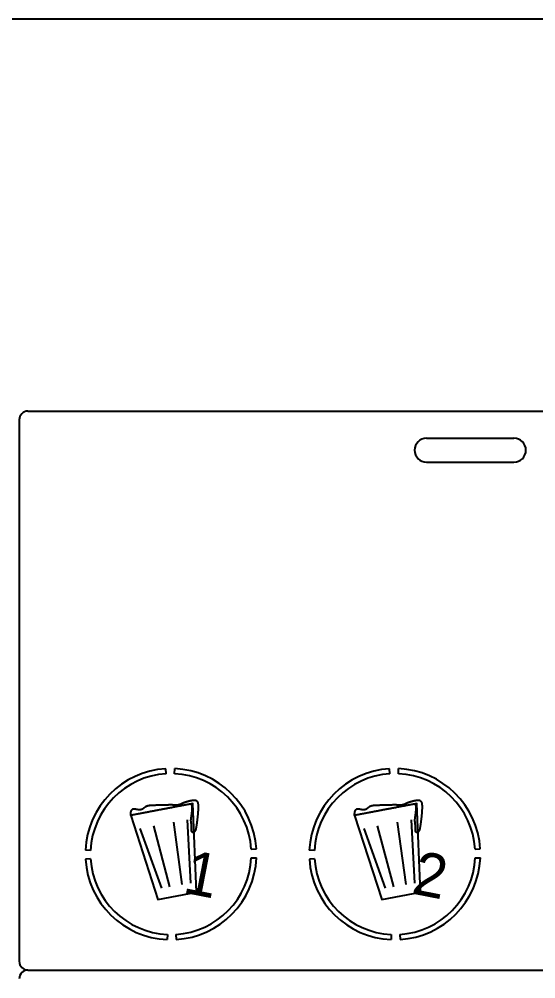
# Model space of a CAD drawing. Extents: x 0 to 527, y 0 to 420.
# Drawn here: x 431.4 to 481.3, y 327.4 to 420 of the extents above; entities that cross this region are included whole.
import ezdxf

# ---------------------------------------------------------------- set-up
doc = ezdxf.new("R2010")
doc.units = 0
doc.layers.get('0').update_dxf_attribs({"linetype": 'CONTINUOUS'})
doc.layers.add('LAYER_1', color=7, linetype='CONTINUOUS')

# ---------------------------------------------------------------- blocks, each defined once
blk = doc.blocks.new('BEER')
at = {"layer": 'LAYER_1', "color": 5}
for points in [[(24.9452, 244.8695), (24.9452, 244.8695)], [(24.9968, 244.727), (50.3968, 44.3492), (140.3048, 44.3492), (170.1397, 244.727), (24.9968, 244.727)], [(39.9143, 211.6667), (62.8952, 67.7333)], [(71.4425, 211.5054), (81.9251, 67.5721)], [(118.1302, 211.6667), (110.4698, 67.7333)], [(150.1422, 211.0216), (130.3867, 67.0883)]]:
    blk.add_lwpolyline(points, dxfattribs=at)
for points in [[(24.9452, 244.87, 0), (24.9456, 244.872, 0), (24.9469, 244.881, 0), (24.9491, 244.895, 0), (24.9522, 244.915, 0), (24.9562, 244.94, 0), (24.9612, 244.97, 0), (24.967, 245.006, 0), (24.9738, 245.047, 0), (24.9816, 245.092, 0), (24.9903, 245.143, 0), (25, 245.198, 0), (25.0106, 245.259, 0), (25.0222, 245.323, 0), (25.0349, 245.393, 0), (25.0485, 245.467, 0), (25.0632, 245.545, 0), (25.0788, 245.627, 0), (25.0956, 245.713, 0), (25.1133, 245.804, 0), (25.1321, 245.898, 0), (25.152, 245.997, 0), (25.173, 246.099, 0), (25.195, 246.204, 0), (25.2181, 246.314, 0), (25.2423, 246.426, 0), (25.2677, 246.542, 0), (25.2942, 246.662, 0), (25.3217, 246.784, 0), (25.3505, 246.91, 0), (25.3804, 247.038, 0), (25.4114, 247.17, 0), (25.4436, 247.304, 0), (25.477, 247.441, 0), (25.5116, 247.58, 0), (25.5474, 247.722, 0), (25.5844, 247.866, 0), (25.6226, 248.013, 0), (25.6621, 248.161, 0), (25.7027, 248.312, 0), (25.7447, 248.465, 0), (25.7878, 248.62, 0), (25.8323, 248.776, 0), (25.878, 248.934, 0), (25.925, 249.094, 0), (25.9734, 249.255, 0), (26.023, 249.418, 0), (26.0739, 249.582, 0), (26.1262, 249.747, 0), (26.1798, 249.914, 0), (26.2347, 250.081, 0), (26.291, 250.249, 0), (26.3486, 250.418, 0), (26.4077, 250.588, 0), (26.4681, 250.759, 0), (26.5299, 250.93, 0), (26.5931, 251.101, 0), (26.6577, 251.273, 0), (26.7238, 251.445, 0), (26.7912, 251.617, 0), (26.8601, 251.789, 0), (26.9305, 251.961, 0), (27.0023, 252.133, 0), (27.0756, 252.305, 0), (27.1504, 252.476, 0), (27.2267, 252.647, 0), (27.3044, 252.817, 0), (27.3837, 252.987, 0), (27.4645, 253.156, 0), (27.5468, 253.324, 0), (27.6307, 253.491, 0), (27.7161, 253.658, 0), (27.8031, 253.823, 0), (27.8916, 253.986, 0), (27.9817, 254.149, 0), (28.0734, 254.31, 0), (28.1667, 254.469, 0), (28.2616, 254.627, 0), (28.3581, 254.784, 0), (28.4562, 254.938, 0), (28.556, 255.091, 0), (28.6574, 255.241, 0), (28.7605, 255.389, 0), (28.8652, 255.536, 0), (28.9716, 255.679, 0), (29.0797, 255.821, 0), (29.1895, 255.96, 0), (29.301, 256.096, 0), (29.4141, 256.23, 0), (29.5291, 256.361, 0), (29.6457, 256.489, 0), (29.7641, 256.614, 0), (29.8842, 256.736, 0), (30.0061, 256.855, 0), (30.1298, 256.97, 0), (30.2553, 257.083, 0), (30.3825, 257.191, 0), (30.5115, 257.296, 0), (30.6424, 257.398, 0), (30.7751, 257.496, 0), (30.9096, 257.589, 0), (31.0459, 257.679, 0), (31.1841, 257.765, 0), (31.3241, 257.847, 0), (31.466, 257.924, 0), (31.6098, 257.997, 0), (31.7555, 258.066, 0), (31.903, 258.13, 0), (32.0525, 258.189, 0), (32.2039, 258.244, 0), (32.3572, 258.294, 0), (32.5124, 258.339, 0), (32.6696, 258.379, 0), (32.8288, 258.414, 0), (32.9899, 258.443, 0), (33.153, 258.468, 0), (33.318, 258.486, 0), (33.4851, 258.5, 0), (33.6541, 258.507, 0), (33.8252, 258.509, 0), (33.9983, 258.505, 0), (34.1734, 258.496, 0), (34.3506, 258.48, 0), (34.5298, 258.458, 0), (34.7111, 258.43, 0), (34.8944, 258.396, 0), (35.0798, 258.355, 0), (35.2673, 258.308, 0)], [(162.072, 244.727, 0), (161.987, 244.727, 0), (161.854, 244.727, 0), (161.673, 244.727, 0), (161.445, 244.727, 0), (161.172, 244.728, 0), (160.853, 244.728, 0), (160.49, 244.728, 0), (160.083, 244.729, 0), (159.633, 244.729, 0), (159.141, 244.73, 0), (158.608, 244.73, 0), (158.034, 244.731, 0), (157.421, 244.731, 0), (156.769, 244.732, 0), (156.078, 244.732, 0), (155.35, 244.733, 0), (154.586, 244.734, 0), (153.786, 244.735, 0), (152.95, 244.736, 0), (152.081, 244.736, 0), (151.178, 244.737, 0), (150.242, 244.738, 0), (149.274, 244.739, 0), (148.275, 244.74, 0), (147.246, 244.741, 0), (146.187, 244.742, 0), (145.099, 244.744, 0), (143.984, 244.745, 0), (142.841, 244.746, 0), (141.671, 244.747, 0), (140.476, 244.748, 0), (139.256, 244.75, 0), (138.012, 244.751, 0), (136.745, 244.752, 0), (135.455, 244.754, 0), (134.143, 244.755, 0), (132.811, 244.756, 0), (131.458, 244.758, 0), (130.085, 244.759, 0), (128.694, 244.761, 0), (127.285, 244.762, 0), (125.859, 244.763, 0), (124.417, 244.765, 0), (122.959, 244.766, 0), (121.487, 244.768, 0), (120, 244.77, 0), (118.501, 244.771, 0), (116.988, 244.773, 0), (115.465, 244.774, 0), (113.93, 244.776, 0), (112.385, 244.777, 0), (110.831, 244.779, 0), (109.269, 244.781, 0), (107.699, 244.782, 0), (106.122, 244.784, 0), (104.538, 244.786, 0), (102.95, 244.787, 0), (101.357, 244.789, 0), (99.7596, 244.791, 0), (98.1595, 244.792, 0), (96.5571, 244.794, 0), (94.9533, 244.796, 0), (93.3488, 244.797, 0), (91.7444, 244.799, 0), (90.1408, 244.801, 0), (88.5389, 244.802, 0), (86.9394, 244.804, 0), (85.3432, 244.806, 0), (83.7509, 244.808, 0), (82.1634, 244.809, 0), (80.5814, 244.811, 0), (79.0058, 244.812, 0), (77.4373, 244.814, 0), (75.8767, 244.816, 0), (74.3247, 244.817, 0), (72.7822, 244.819, 0), (71.25, 244.821, 0), (69.7288, 244.822, 0), (68.2193, 244.824, 0), (66.7225, 244.825, 0), (65.239, 244.827, 0), (63.7696, 244.829, 0), (62.3152, 244.83, 0), (60.8765, 244.832, 0), (59.4542, 244.833, 0), (58.0493, 244.835, 0), (56.6623, 244.836, 0), (55.2942, 244.837, 0), (53.9457, 244.839, 0), (52.6176, 244.84, 0), (51.3107, 244.842, 0), (50.0257, 244.843, 0), (48.7634, 244.844, 0), (47.5246, 244.846, 0), (46.3102, 244.847, 0), (45.1208, 244.848, 0), (43.9572, 244.849, 0), (42.8203, 244.851, 0), (41.7108, 244.852, 0), (40.6295, 244.853, 0), (39.5772, 244.854, 0), (38.5547, 244.855, 0), (37.5626, 244.856, 0), (36.6019, 244.857, 0), (35.6733, 244.858, 0), (34.7776, 244.859, 0), (33.9155, 244.86, 0), (33.0879, 244.861, 0), (32.2955, 244.862, 0), (31.539, 244.863, 0), (30.8194, 244.863, 0), (30.1374, 244.864, 0), (29.4937, 244.865, 0), (28.8891, 244.865, 0), (28.3244, 244.866, 0), (27.8004, 244.867, 0), (27.3179, 244.867, 0), (26.8776, 244.867, 0), (26.4804, 244.868, 0), (26.1269, 244.868, 0), (25.8181, 244.869, 0), (25.5546, 244.869, 0), (25.3373, 244.869, 0), (25.1669, 244.869, 0), (25.0442, 244.869, 0), (24.9701, 244.87, 0), (24.9452, 244.87, 0)], [(35.2674, 258.308, 0), (35.455, 258.257, 0), (35.6408, 258.206, 0), (35.8248, 258.155, 0), (36.0069, 258.103, 0), (36.1874, 258.052, 0), (36.366, 258, 0), (36.543, 257.947, 0), (36.7183, 257.895, 0), (36.8919, 257.842, 0), (37.0638, 257.789, 0), (37.2342, 257.736, 0), (37.4029, 257.683, 0), (37.5701, 257.63, 0), (37.7358, 257.576, 0), (37.8999, 257.523, 0), (38.0625, 257.469, 0), (38.2237, 257.415, 0), (38.3834, 257.362, 0), (38.5417, 257.308, 0), (38.6986, 257.254, 0), (38.8542, 257.2, 0), (39.0083, 257.146, 0), (39.1612, 257.092, 0), (39.3128, 257.038, 0), (39.4631, 256.984, 0), (39.6122, 256.93, 0), (39.76, 256.876, 0), (39.9066, 256.822, 0), (40.0521, 256.769, 0), (40.1964, 256.715, 0), (40.3396, 256.661, 0), (40.4818, 256.608, 0), (40.6228, 256.555, 0), (40.7628, 256.502, 0), (40.9017, 256.449, 0), (41.0397, 256.396, 0), (41.1767, 256.344, 0), (41.3128, 256.291, 0), (41.4479, 256.239, 0), (41.5821, 256.187, 0), (41.7154, 256.136, 0), (41.848, 256.084, 0), (41.9796, 256.033, 0), (42.1105, 255.982, 0), (42.2406, 255.932, 0), (42.37, 255.882, 0), (42.4986, 255.832, 0), (42.6265, 255.782, 0), (42.7538, 255.733, 0), (42.8804, 255.685, 0), (43.0063, 255.636, 0), (43.1317, 255.588, 0), (43.2565, 255.541, 0), (43.3807, 255.494, 0), (43.5045, 255.447, 0), (43.6277, 255.401, 0), (43.7504, 255.355, 0), (43.8727, 255.31, 0), (43.9946, 255.265, 0), (44.116, 255.221, 0), (44.2371, 255.178, 0), (44.3578, 255.134, 0), (44.4782, 255.092, 0), (44.5983, 255.05, 0), (44.7181, 255.009, 0), (44.8377, 254.968, 0), (44.957, 254.928, 0), (45.0761, 254.888, 0), (45.195, 254.849, 0), (45.3138, 254.811, 0), (45.4325, 254.774, 0), (45.551, 254.737, 0), (45.6695, 254.701, 0), (45.7879, 254.665, 0), (45.9063, 254.631, 0), (46.0247, 254.597, 0), (46.1431, 254.563, 0), (46.2615, 254.531, 0), (46.38, 254.499, 0), (46.4986, 254.469, 0), (46.6173, 254.439, 0), (46.7361, 254.41, 0), (46.8552, 254.381, 0), (46.9744, 254.354, 0), (47.0938, 254.327, 0), (47.2135, 254.301, 0), (47.3334, 254.277, 0), (47.4536, 254.253, 0), (47.5742, 254.23, 0), (47.6951, 254.208, 0), (47.8163, 254.187, 0), (47.9379, 254.167, 0), (48.06, 254.148, 0), (48.1825, 254.13, 0), (48.3054, 254.112, 0), (48.4289, 254.096, 0), (48.5528, 254.081, 0), (48.6773, 254.067, 0), (48.8024, 254.055, 0), (48.928, 254.043, 0), (49.0543, 254.032, 0), (49.1812, 254.022, 0), (49.3087, 254.014, 0), (49.437, 254.007, 0), (49.5659, 254.001, 0), (49.6956, 253.996, 0), (49.8261, 253.992, 0), (49.9573, 253.989, 0), (50.0894, 253.988, 0), (50.2223, 253.988, 0), (50.356, 253.989, 0), (50.4906, 253.991, 0), (50.6262, 253.995, 0), (50.7627, 253.999, 0), (50.9001, 254.006, 0), (51.0385, 254.013, 0), (51.178, 254.022, 0), (51.3184, 254.032, 0), (51.4599, 254.044, 0), (51.6026, 254.056, 0), (51.7463, 254.071, 0), (51.8911, 254.086, 0), (52.0371, 254.103, 0), (52.1843, 254.122, 0), (52.3327, 254.142, 0), (52.4823, 254.163, 0), (52.6332, 254.186, 0)], [(52.6332, 254.186, 0), (52.784, 254.21, 0), (52.9331, 254.237, 0), (53.0808, 254.265, 0), (53.227, 254.295, 0), (53.3718, 254.326, 0), (53.5152, 254.359, 0), (53.6573, 254.394, 0), (53.7981, 254.43, 0), (53.9377, 254.468, 0), (54.0761, 254.508, 0), (54.2134, 254.548, 0), (54.3496, 254.591, 0), (54.4847, 254.634, 0), (54.6189, 254.679, 0), (54.7521, 254.726, 0), (54.8844, 254.773, 0), (55.0158, 254.822, 0), (55.1465, 254.872, 0), (55.2764, 254.923, 0), (55.4056, 254.976, 0), (55.5341, 255.029, 0), (55.662, 255.084, 0), (55.7893, 255.139, 0), (55.9161, 255.196, 0), (56.0425, 255.253, 0), (56.1684, 255.311, 0), (56.2939, 255.371, 0), (56.4191, 255.431, 0), (56.544, 255.491, 0), (56.6686, 255.553, 0), (56.7931, 255.615, 0), (56.9174, 255.678, 0), (57.0416, 255.742, 0), (57.1658, 255.806, 0), (57.2899, 255.87, 0), (57.4141, 255.936, 0), (57.5384, 256.001, 0), (57.6628, 256.068, 0), (57.7874, 256.134, 0), (57.9122, 256.201, 0), (58.0373, 256.268, 0), (58.1627, 256.336, 0), (58.2885, 256.404, 0), (58.4147, 256.472, 0), (58.5414, 256.54, 0), (58.6685, 256.608, 0), (58.7963, 256.677, 0), (58.9246, 256.745, 0), (59.0536, 256.814, 0), (59.1833, 256.882, 0), (59.3137, 256.951, 0), (59.4449, 257.019, 0), (59.577, 257.088, 0), (59.7099, 257.156, 0), (59.8438, 257.224, 0), (59.9786, 257.291, 0), (60.1145, 257.359, 0), (60.2515, 257.426, 0), (60.3896, 257.493, 0), (60.5288, 257.559, 0), (60.6693, 257.625, 0), (60.811, 257.69, 0), (60.954, 257.755, 0), (61.0984, 257.82, 0), (61.2442, 257.884, 0), (61.3914, 257.947, 0), (61.5401, 258.01, 0), (61.6904, 258.072, 0), (61.8423, 258.133, 0), (61.9958, 258.193, 0), (62.1509, 258.253, 0), (62.3079, 258.312, 0), (62.4666, 258.37, 0), (62.6271, 258.427, 0), (62.7895, 258.483, 0), (62.9538, 258.538, 0), (63.12, 258.592, 0), (63.2883, 258.645, 0), (63.4587, 258.697, 0), (63.6311, 258.747, 0), (63.8057, 258.797, 0), (63.9825, 258.845, 0), (64.1616, 258.892, 0), (64.3429, 258.938, 0), (64.5266, 258.982, 0), (64.7127, 259.025, 0), (64.9012, 259.067, 0), (65.0922, 259.107, 0), (65.2857, 259.146, 0), (65.4818, 259.183, 0), (65.6806, 259.219, 0), (65.882, 259.253, 0), (66.0861, 259.285, 0), (66.293, 259.316, 0), (66.5027, 259.345, 0), (66.7152, 259.372, 0), (66.9306, 259.398, 0), (67.1491, 259.421, 0), (67.3705, 259.443, 0), (67.5949, 259.463, 0), (67.8224, 259.481, 0), (68.0531, 259.497, 0), (68.287, 259.511, 0), (68.5241, 259.523, 0), (68.7645, 259.533, 0), (69.0082, 259.541, 0), (69.2553, 259.546, 0), (69.5058, 259.549, 0), (69.7598, 259.551, 0), (70.0173, 259.549, 0), (70.2783, 259.546, 0), (70.543, 259.54, 0), (70.8113, 259.532, 0), (71.0833, 259.521, 0), (71.3591, 259.508, 0), (71.6387, 259.493, 0), (71.9221, 259.474, 0), (72.2094, 259.454, 0), (72.5006, 259.43, 0), (72.7959, 259.404, 0), (73.0951, 259.375, 0), (73.3985, 259.344, 0), (73.7059, 259.31, 0), (74.0176, 259.273, 0), (74.3334, 259.233, 0), (74.6536, 259.19, 0), (74.978, 259.145, 0)], [(74.978, 259.145, 0), (75.3083, 259.097, 0), (75.6457, 259.048, 0), (75.9902, 258.998, 0), (76.3417, 258.947, 0), (76.6999, 258.894, 0), (77.0648, 258.841, 0), (77.4362, 258.786, 0), (77.8139, 258.731, 0), (78.1979, 258.674, 0), (78.588, 258.617, 0), (78.9841, 258.558, 0), (79.386, 258.499, 0), (79.7935, 258.438, 0), (80.2067, 258.377, 0), (80.6252, 258.314, 0), (81.049, 258.251, 0), (81.4779, 258.186, 0), (81.9119, 258.121, 0), (82.3507, 258.055, 0), (82.7942, 257.989, 0), (83.2423, 257.921, 0), (83.6949, 257.853, 0), (84.1518, 257.783, 0), (84.6128, 257.713, 0), (85.0779, 257.643, 0), (85.5469, 257.571, 0), (86.0197, 257.499, 0), (86.4961, 257.426, 0), (86.9759, 257.353, 0), (87.4592, 257.278, 0), (87.9456, 257.204, 0), (88.4351, 257.128, 0), (88.9276, 257.052, 0), (89.4228, 256.976, 0), (89.9208, 256.898, 0), (90.4212, 256.821, 0), (90.924, 256.743, 0), (91.4291, 256.664, 0), (91.9363, 256.585, 0), (92.4455, 256.505, 0), (92.9566, 256.425, 0), (93.4693, 256.344, 0), (93.9836, 256.263, 0), (94.4993, 256.182, 0), (95.0163, 256.1, 0), (95.5345, 256.018, 0), (96.0537, 255.936, 0), (96.5737, 255.853, 0), (97.0946, 255.77, 0), (97.616, 255.686, 0), (98.1378, 255.603, 0), (98.6601, 255.519, 0), (99.1825, 255.435, 0), (99.7049, 255.35, 0), (100.227, 255.266, 0), (100.749, 255.181, 0), (101.271, 255.096, 0), (101.793, 255.012, 0), (102.313, 254.926, 0), (102.833, 254.841, 0), (103.352, 254.756, 0), (103.87, 254.671, 0), (104.387, 254.585, 0), (104.902, 254.5, 0), (105.416, 254.415, 0), (105.929, 254.329, 0), (106.439, 254.244, 0), (106.948, 254.159, 0), (107.455, 254.073, 0), (107.96, 253.988, 0), (108.462, 253.903, 0), (108.962, 253.818, 0), (109.459, 253.734, 0), (109.954, 253.649, 0), (110.446, 253.565, 0), (110.935, 253.48, 0), (111.421, 253.396, 0), (111.903, 253.313, 0), (112.382, 253.229, 0), (112.858, 253.146, 0), (113.33, 253.063, 0), (113.798, 252.98, 0), (114.263, 252.898, 0), (114.723, 252.816, 0), (115.179, 252.734, 0), (115.63, 252.653, 0), (116.078, 252.572, 0), (116.52, 252.492, 0), (116.958, 252.412, 0), (117.391, 252.332, 0), (117.819, 252.253, 0), (118.242, 252.175, 0), (118.659, 252.097, 0), (119.071, 252.019, 0), (119.478, 251.942, 0), (119.878, 251.866, 0), (120.273, 251.79, 0), (120.662, 251.715, 0), (121.045, 251.64, 0), (121.421, 251.566, 0), (121.791, 251.493, 0), (122.155, 251.42, 0), (122.512, 251.348, 0), (122.862, 251.277, 0), (123.205, 251.207, 0), (123.541, 251.137, 0), (123.87, 251.068, 0), (124.191, 251, 0), (124.505, 250.932, 0), (124.812, 250.866, 0), (125.11, 250.8, 0), (125.401, 250.735, 0), (125.683, 250.671, 0), (125.958, 250.608, 0), (126.224, 250.546, 0), (126.481, 250.485, 0), (126.73, 250.425, 0), (126.971, 250.366, 0), (127.202, 250.307, 0), (127.424, 250.25, 0), (127.637, 250.194, 0), (127.841, 250.139, 0), (128.036, 250.085, 0), (128.221, 250.032, 0), (128.396, 249.98, 0), (128.562, 249.929, 0), (128.717, 249.879, 0)], [(128.717, 249.879, 0), (128.944, 249.806, 0), (129.171, 249.736, 0), (129.397, 249.668, 0), (129.622, 249.603, 0), (129.847, 249.541, 0), (130.072, 249.481, 0), (130.296, 249.423, 0), (130.519, 249.368, 0), (130.742, 249.315, 0), (130.964, 249.264, 0), (131.186, 249.216, 0), (131.407, 249.17, 0), (131.628, 249.127, 0), (131.847, 249.085, 0), (132.067, 249.046, 0), (132.285, 249.009, 0), (132.503, 248.975, 0), (132.721, 248.942, 0), (132.938, 248.911, 0), (133.154, 248.883, 0), (133.369, 248.856, 0), (133.584, 248.832, 0), (133.798, 248.809, 0), (134.012, 248.788, 0), (134.224, 248.77, 0), (134.436, 248.753, 0), (134.648, 248.738, 0), (134.859, 248.725, 0), (135.069, 248.713, 0), (135.278, 248.703, 0), (135.486, 248.695, 0), (135.694, 248.689, 0), (135.901, 248.684, 0), (136.107, 248.681, 0), (136.313, 248.68, 0), (136.518, 248.68, 0), (136.722, 248.681, 0), (136.925, 248.685, 0), (137.127, 248.689, 0), (137.329, 248.695, 0), (137.53, 248.702, 0), (137.73, 248.711, 0), (137.929, 248.721, 0), (138.127, 248.733, 0), (138.325, 248.745, 0), (138.521, 248.759, 0), (138.717, 248.774, 0), (138.912, 248.791, 0), (139.106, 248.808, 0), (139.299, 248.827, 0), (139.492, 248.846, 0), (139.683, 248.867, 0), (139.874, 248.889, 0), (140.063, 248.912, 0), (140.252, 248.935, 0), (140.44, 248.96, 0), (140.627, 248.986, 0), (140.813, 249.012, 0), (140.998, 249.039, 0), (141.182, 249.067, 0), (141.365, 249.096, 0), (141.547, 249.126, 0), (141.728, 249.156, 0), (141.908, 249.187, 0), (142.088, 249.219, 0), (142.266, 249.251, 0), (142.443, 249.284, 0), (142.619, 249.317, 0), (142.794, 249.351, 0), (142.969, 249.386, 0), (143.142, 249.421, 0), (143.314, 249.456, 0), (143.485, 249.492, 0), (143.655, 249.528, 0), (143.824, 249.565, 0), (143.991, 249.601, 0), (144.158, 249.638, 0), (144.324, 249.676, 0), (144.488, 249.713, 0), (144.652, 249.751, 0), (144.814, 249.789, 0), (144.976, 249.827, 0), (145.136, 249.865, 0), (145.295, 249.903, 0), (145.453, 249.941, 0), (145.609, 249.98, 0), (145.765, 250.018, 0), (145.919, 250.056, 0), (146.072, 250.094, 0), (146.225, 250.132, 0), (146.375, 250.169, 0), (146.525, 250.207, 0), (146.674, 250.244, 0), (146.821, 250.281, 0), (146.967, 250.318, 0), (147.112, 250.355, 0), (147.255, 250.391, 0), (147.398, 250.427, 0), (147.539, 250.462, 0), (147.679, 250.497, 0), (147.817, 250.531, 0), (147.955, 250.565, 0), (148.091, 250.599, 0), (148.225, 250.632, 0), (148.359, 250.664, 0), (148.491, 250.696, 0), (148.622, 250.727, 0), (148.752, 250.757, 0), (148.88, 250.787, 0), (149.007, 250.816, 0), (149.132, 250.844, 0), (149.257, 250.871, 0), (149.379, 250.897, 0), (149.501, 250.923, 0), (149.621, 250.948, 0), (149.74, 250.971, 0), (149.857, 250.994, 0), (149.973, 251.016, 0), (150.088, 251.037, 0), (150.201, 251.056, 0), (150.313, 251.075, 0), (150.423, 251.092, 0), (150.532, 251.109, 0), (150.64, 251.124, 0), (150.746, 251.138, 0), (150.851, 251.151, 0), (150.954, 251.162, 0)], [(150.954, 251.162, 0), (151.082, 251.176, 0), (151.211, 251.189, 0), (151.34, 251.203, 0), (151.47, 251.217, 0), (151.6, 251.231, 0), (151.73, 251.246, 0), (151.861, 251.26, 0), (151.993, 251.274, 0), (152.125, 251.289, 0), (152.257, 251.304, 0), (152.389, 251.319, 0), (152.522, 251.334, 0), (152.655, 251.349, 0), (152.789, 251.364, 0), (152.923, 251.379, 0), (153.057, 251.394, 0), (153.191, 251.41, 0), (153.326, 251.425, 0), (153.461, 251.441, 0), (153.596, 251.457, 0), (153.731, 251.472, 0), (153.866, 251.488, 0), (154.002, 251.504, 0), (154.138, 251.52, 0), (154.273, 251.536, 0), (154.409, 251.552, 0), (154.546, 251.568, 0), (154.682, 251.584, 0), (154.818, 251.6, 0), (154.954, 251.616, 0), (155.091, 251.632, 0), (155.227, 251.648, 0), (155.363, 251.664, 0), (155.5, 251.68, 0), (155.636, 251.697, 0), (155.773, 251.713, 0), (155.909, 251.729, 0), (156.045, 251.745, 0), (156.181, 251.761, 0), (156.317, 251.777, 0), (156.453, 251.793, 0), (156.589, 251.809, 0), (156.724, 251.825, 0), (156.86, 251.841, 0), (156.995, 251.857, 0), (157.13, 251.873, 0), (157.265, 251.889, 0), (157.399, 251.905, 0), (157.534, 251.92, 0), (157.668, 251.936, 0), (157.801, 251.952, 0), (157.935, 251.967, 0), (158.068, 251.983, 0), (158.201, 251.998, 0), (158.333, 252.013, 0), (158.465, 252.028, 0), (158.597, 252.043, 0), (158.728, 252.058, 0), (158.859, 252.073, 0), (158.99, 252.088, 0), (159.12, 252.103, 0), (159.25, 252.117, 0), (159.379, 252.132, 0), (159.507, 252.146, 0), (159.635, 252.16, 0), (159.763, 252.174, 0), (159.89, 252.188, 0), (160.017, 252.201, 0), (160.143, 252.215, 0), (160.268, 252.228, 0), (160.393, 252.242, 0), (160.517, 252.255, 0), (160.64, 252.268, 0), (160.763, 252.28, 0), (160.885, 252.293, 0), (161.007, 252.305, 0), (161.128, 252.317, 0), (161.248, 252.329, 0), (161.367, 252.341, 0), (161.486, 252.353, 0), (161.603, 252.364, 0), (161.721, 252.375, 0), (161.837, 252.386, 0), (161.952, 252.397, 0), (162.067, 252.407, 0), (162.181, 252.418, 0), (162.294, 252.428, 0), (162.406, 252.438, 0), (162.517, 252.447, 0), (162.627, 252.457, 0), (162.736, 252.466, 0), (162.845, 252.474, 0), (162.952, 252.483, 0), (163.059, 252.491, 0), (163.164, 252.499, 0), (163.268, 252.507, 0), (163.372, 252.515, 0), (163.474, 252.522, 0), (163.576, 252.529, 0), (163.676, 252.535, 0), (163.775, 252.542, 0), (163.873, 252.548, 0), (163.97, 252.553, 0), (164.066, 252.559, 0), (164.161, 252.564, 0), (164.254, 252.569, 0), (164.347, 252.573, 0), (164.438, 252.577, 0), (164.528, 252.581, 0), (164.616, 252.584, 0), (164.704, 252.588, 0), (164.79, 252.59, 0), (164.875, 252.593, 0), (164.959, 252.595, 0), (165.041, 252.597, 0), (165.122, 252.598, 0), (165.202, 252.599, 0), (165.28, 252.6, 0), (165.357, 252.6, 0), (165.432, 252.6, 0), (165.507, 252.599, 0), (165.579, 252.598, 0), (165.651, 252.597, 0), (165.72, 252.595, 0), (165.789, 252.593, 0), (165.856, 252.59, 0), (165.921, 252.588, 0)], [(167.204, 239.616, 0), (167.194, 239.764, 0), (167.184, 239.908, 0), (167.173, 240.05, 0), (167.162, 240.189, 0), (167.15, 240.326, 0), (167.137, 240.46, 0), (167.124, 240.591, 0), (167.11, 240.72, 0), (167.095, 240.846, 0), (167.08, 240.97, 0), (167.064, 241.091, 0), (167.048, 241.209, 0), (167.03, 241.325, 0), (167.013, 241.439, 0), (166.994, 241.55, 0), (166.975, 241.659, 0), (166.956, 241.765, 0), (166.936, 241.869, 0), (166.915, 241.97, 0), (166.894, 242.07, 0), (166.872, 242.167, 0), (166.849, 242.262, 0), (166.826, 242.354, 0), (166.802, 242.445, 0), (166.778, 242.533, 0), (166.753, 242.619, 0), (166.728, 242.703, 0), (166.702, 242.785, 0), (166.676, 242.864, 0), (166.649, 242.942, 0), (166.621, 243.018, 0), (166.593, 243.092, 0), (166.564, 243.163, 0), (166.535, 243.233, 0), (166.506, 243.301, 0), (166.475, 243.367, 0), (166.445, 243.431, 0), (166.413, 243.493, 0), (166.382, 243.554, 0), (166.349, 243.612, 0), (166.317, 243.669, 0), (166.283, 243.724, 0), (166.25, 243.777, 0), (166.215, 243.829, 0), (166.181, 243.879, 0), (166.145, 243.927, 0), (166.11, 243.974, 0), (166.074, 244.019, 0), (166.037, 244.063, 0), (166, 244.105, 0), (165.962, 244.146, 0), (165.924, 244.185, 0), (165.886, 244.222, 0), (165.847, 244.258, 0), (165.807, 244.293, 0), (165.768, 244.326, 0), (165.727, 244.358, 0), (165.687, 244.389, 0), (165.646, 244.418, 0), (165.604, 244.446, 0), (165.562, 244.473, 0), (165.52, 244.499, 0), (165.477, 244.523, 0), (165.434, 244.546, 0), (165.39, 244.568, 0), (165.346, 244.589, 0), (165.302, 244.609, 0), (165.257, 244.627, 0), (165.212, 244.645, 0), (165.166, 244.662, 0), (165.121, 244.677, 0), (165.074, 244.692, 0), (165.028, 244.705, 0), (164.981, 244.718, 0), (164.933, 244.73, 0), (164.885, 244.741, 0), (164.837, 244.751, 0), (164.789, 244.76, 0), (164.74, 244.769, 0), (164.691, 244.776, 0), (164.641, 244.783, 0), (164.592, 244.789, 0), (164.542, 244.795, 0), (164.491, 244.8, 0), (164.44, 244.804, 0), (164.389, 244.807, 0), (164.338, 244.81, 0), (164.286, 244.812, 0), (164.234, 244.814, 0), (164.182, 244.816, 0), (164.129, 244.816, 0), (164.076, 244.817, 0), (164.023, 244.816, 0), (163.969, 244.816, 0), (163.916, 244.815, 0), (163.862, 244.814, 0), (163.807, 244.812, 0), (163.753, 244.81, 0), (163.698, 244.808, 0), (163.643, 244.805, 0), (163.587, 244.802, 0), (163.532, 244.799, 0), (163.476, 244.796, 0), (163.42, 244.793, 0), (163.364, 244.789, 0), (163.307, 244.785, 0), (163.25, 244.782, 0), (163.193, 244.778, 0), (163.136, 244.774, 0), (163.078, 244.77, 0), (163.021, 244.766, 0), (162.963, 244.763, 0), (162.905, 244.759, 0), (162.847, 244.755, 0), (162.788, 244.752, 0), (162.729, 244.748, 0), (162.67, 244.745, 0), (162.611, 244.742, 0), (162.552, 244.739, 0), (162.493, 244.736, 0), (162.433, 244.734, 0), (162.373, 244.732, 0), (162.313, 244.73, 0), (162.253, 244.729, 0), (162.193, 244.728, 0), (162.133, 244.727, 0), (162.072, 244.727, 0)], [(181.173, 244.727, 0), (181.201, 244.506, 0), (181.224, 244.274, 0), (181.242, 244.033, 0), (181.255, 243.782, 0), (181.264, 243.521, 0), (181.269, 243.251, 0), (181.269, 242.972, 0), (181.264, 242.684, 0), (181.255, 242.386, 0), (181.242, 242.08, 0), (181.225, 241.765, 0), (181.203, 241.442, 0), (181.177, 241.11, 0), (181.147, 240.77, 0), (181.114, 240.422, 0), (181.076, 240.065, 0), (181.034, 239.702, 0), (180.988, 239.33, 0), (180.939, 238.951, 0), (180.886, 238.565, 0), (180.829, 238.171, 0), (180.768, 237.77, 0), (180.704, 237.363, 0), (180.637, 236.949, 0), (180.566, 236.528, 0), (180.491, 236.101, 0), (180.414, 235.667, 0), (180.332, 235.227, 0), (180.248, 234.781, 0), (180.161, 234.33, 0), (180.07, 233.872, 0), (179.976, 233.409, 0), (179.879, 232.941, 0), (179.78, 232.468, 0), (179.677, 231.989, 0), (179.572, 231.505, 0), (179.464, 231.017, 0), (179.353, 230.524, 0), (179.239, 230.026, 0), (179.123, 229.524, 0), (179.004, 229.018, 0), (178.882, 228.507, 0), (178.759, 227.993, 0), (178.632, 227.475, 0), (178.504, 226.954, 0), (178.373, 226.428, 0), (178.24, 225.9, 0), (178.105, 225.368, 0), (177.967, 224.834, 0), (177.828, 224.296, 0), (177.687, 223.756, 0), (177.543, 223.213, 0), (177.398, 222.668, 0), (177.251, 222.12, 0), (177.102, 221.571, 0), (176.952, 221.019, 0), (176.799, 220.465, 0), (176.645, 219.91, 0), (176.49, 219.353, 0), (176.333, 218.795, 0), (176.175, 218.236, 0), (176.015, 217.675, 0), (175.854, 217.114, 0), (175.692, 216.552, 0), (175.528, 215.989, 0), (175.363, 215.425, 0), (175.198, 214.862, 0), (175.031, 214.298, 0), (174.863, 213.734, 0), (174.694, 213.17, 0), (174.524, 212.606, 0), (174.354, 212.043, 0), (174.183, 211.48, 0), (174.011, 210.918, 0), (173.838, 210.357, 0), (173.665, 209.797, 0), (173.491, 209.237, 0), (173.317, 208.68, 0), (173.142, 208.123, 0), (172.967, 207.568, 0), (172.791, 207.015, 0), (172.616, 206.464, 0), (172.44, 205.915, 0), (172.264, 205.368, 0), (172.088, 204.824, 0), (171.912, 204.281, 0), (171.736, 203.742, 0), (171.559, 203.205, 0), (171.384, 202.671, 0), (171.208, 202.14, 0), (171.032, 201.613, 0), (170.857, 201.089, 0), (170.682, 200.568, 0), (170.508, 200.051, 0), (170.334, 199.538, 0), (170.161, 199.029, 0), (169.988, 198.523, 0), (169.815, 198.023, 0), (169.644, 197.526, 0), (169.473, 197.034, 0), (169.303, 196.547, 0), (169.134, 196.065, 0), (168.966, 195.587, 0), (168.799, 195.115, 0), (168.632, 194.648, 0), (168.467, 194.187, 0), (168.303, 193.731, 0), (168.141, 193.281, 0), (167.979, 192.837, 0), (167.819, 192.399, 0), (167.66, 191.967, 0), (167.503, 191.541, 0), (167.347, 191.122, 0), (167.192, 190.71, 0), (167.04, 190.304, 0), (166.889, 189.905, 0), (166.739, 189.514, 0), (166.591, 189.129, 0), (166.446, 188.752, 0), (166.302, 188.383, 0), (166.159, 188.021, 0), (166.019, 187.667, 0), (165.881, 187.321, 0), (165.745, 186.983, 0), (165.612, 186.653, 0), (165.48, 186.332, 0), (165.351, 186.02, 0)], [(165.921, 252.588, 0), (166.059, 252.581, 0), (166.199, 252.575, 0), (166.339, 252.57, 0), (166.48, 252.566, 0), (166.621, 252.562, 0), (166.764, 252.559, 0), (166.907, 252.556, 0), (167.05, 252.554, 0), (167.195, 252.552, 0), (167.339, 252.55, 0), (167.485, 252.549, 0), (167.631, 252.548, 0), (167.778, 252.548, 0), (167.925, 252.547, 0), (168.072, 252.547, 0), (168.22, 252.547, 0), (168.369, 252.547, 0), (168.517, 252.547, 0), (168.667, 252.548, 0), (168.816, 252.548, 0), (168.966, 252.548, 0), (169.116, 252.548, 0), (169.266, 252.548, 0), (169.417, 252.548, 0), (169.568, 252.548, 0), (169.719, 252.548, 0), (169.87, 252.547, 0), (170.021, 252.546, 0), (170.173, 252.545, 0), (170.324, 252.543, 0), (170.476, 252.541, 0), (170.627, 252.538, 0), (170.779, 252.535, 0), (170.93, 252.532, 0), (171.082, 252.528, 0), (171.233, 252.523, 0), (171.384, 252.518, 0), (171.535, 252.512, 0), (171.686, 252.505, 0), (171.837, 252.498, 0), (171.987, 252.49, 0), (172.138, 252.48, 0), (172.288, 252.471, 0), (172.437, 252.46, 0), (172.587, 252.448, 0), (172.736, 252.435, 0), (172.884, 252.422, 0), (173.032, 252.407, 0), (173.18, 252.391, 0), (173.327, 252.374, 0), (173.474, 252.356, 0), (173.621, 252.337, 0), (173.766, 252.316, 0), (173.912, 252.295, 0), (174.056, 252.272, 0), (174.2, 252.247, 0), (174.343, 252.221, 0), (174.486, 252.194, 0), (174.628, 252.165, 0), (174.769, 252.135, 0), (174.91, 252.103, 0), (175.05, 252.07, 0), (175.188, 252.035, 0), (175.326, 251.999, 0), (175.464, 251.96, 0), (175.6, 251.92, 0), (175.735, 251.879, 0), (175.87, 251.835, 0), (176.003, 251.79, 0), (176.136, 251.743, 0), (176.267, 251.693, 0), (176.398, 251.642, 0), (176.527, 251.589, 0), (176.655, 251.534, 0), (176.782, 251.477, 0), (176.908, 251.418, 0), (177.033, 251.356, 0), (177.157, 251.293, 0), (177.279, 251.227, 0), (177.4, 251.159, 0), (177.52, 251.088, 0), (177.638, 251.016, 0), (177.755, 250.941, 0), (177.871, 250.863, 0), (177.985, 250.783, 0), (178.098, 250.701, 0), (178.21, 250.616, 0), (178.32, 250.529, 0), (178.428, 250.439, 0), (178.535, 250.346, 0), (178.641, 250.251, 0), (178.744, 250.153, 0), (178.847, 250.052, 0), (178.947, 249.949, 0), (179.046, 249.842, 0), (179.143, 249.733, 0), (179.239, 249.621, 0), (179.333, 249.506, 0), (179.425, 249.388, 0), (179.515, 249.267, 0), (179.603, 249.143, 0), (179.69, 249.016, 0), (179.774, 248.886, 0), (179.857, 248.752, 0), (179.938, 248.616, 0), (180.017, 248.476, 0), (180.094, 248.333, 0), (180.168, 248.186, 0), (180.241, 248.037, 0), (180.312, 247.884, 0), (180.381, 247.727, 0), (180.447, 247.567, 0), (180.512, 247.404, 0), (180.574, 247.237, 0), (180.634, 247.066, 0), (180.692, 246.892, 0), (180.747, 246.714, 0), (180.801, 246.533, 0), (180.851, 246.347, 0), (180.9, 246.158, 0), (180.946, 245.966, 0), (180.99, 245.769, 0), (181.032, 245.568, 0), (181.071, 245.364, 0), (181.107, 245.156, 0), (181.142, 244.943, 0), (181.173, 244.727, 0)], [(158.224, 206.688, 0), (158.228, 206.775, 0), (158.235, 206.869, 0), (158.246, 206.969, 0), (158.259, 207.076, 0), (158.277, 207.19, 0), (158.297, 207.311, 0), (158.32, 207.437, 0), (158.347, 207.571, 0), (158.376, 207.71, 0), (158.408, 207.855, 0), (158.444, 208.007, 0), (158.482, 208.164, 0), (158.522, 208.327, 0), (158.566, 208.496, 0), (158.612, 208.671, 0), (158.661, 208.851, 0), (158.712, 209.037, 0), (158.766, 209.227, 0), (158.822, 209.423, 0), (158.881, 209.625, 0), (158.941, 209.831, 0), (159.005, 210.042, 0), (159.07, 210.258, 0), (159.137, 210.479, 0), (159.207, 210.704, 0), (159.279, 210.934, 0), (159.352, 211.168, 0), (159.428, 211.406, 0), (159.505, 211.649, 0), (159.584, 211.896, 0), (159.665, 212.147, 0), (159.748, 212.401, 0), (159.833, 212.66, 0), (159.919, 212.922, 0), (160.006, 213.188, 0), (160.095, 213.458, 0), (160.185, 213.73, 0), (160.277, 214.006, 0), (160.37, 214.286, 0), (160.465, 214.568, 0), (160.56, 214.854, 0), (160.657, 215.142, 0), (160.755, 215.433, 0), (160.854, 215.727, 0), (160.954, 216.024, 0), (161.054, 216.322, 0), (161.156, 216.624, 0), (161.258, 216.928, 0), (161.362, 217.233, 0), (161.466, 217.541, 0), (161.57, 217.851, 0), (161.675, 218.163, 0), (161.781, 218.477, 0), (161.887, 218.792, 0), (161.994, 219.109, 0), (162.101, 219.428, 0), (162.208, 219.748, 0), (162.316, 220.069, 0), (162.424, 220.391, 0), (162.532, 220.715, 0), (162.64, 221.039, 0), (162.748, 221.365, 0), (162.856, 221.691, 0), (162.964, 222.018, 0), (163.072, 222.345, 0), (163.18, 222.673, 0), (163.287, 223.001, 0), (163.394, 223.33, 0), (163.501, 223.659, 0), (163.608, 223.988, 0), (163.714, 224.317, 0), (163.819, 224.645, 0), (163.924, 224.974, 0), (164.028, 225.302, 0), (164.132, 225.63, 0), (164.235, 225.957, 0), (164.337, 226.284, 0), (164.438, 226.61, 0), (164.538, 226.935, 0), (164.638, 227.26, 0), (164.736, 227.583, 0), (164.833, 227.905, 0), (164.929, 228.226, 0), (165.024, 228.546, 0), (165.118, 228.864, 0), (165.211, 229.18, 0), (165.302, 229.495, 0), (165.391, 229.809, 0), (165.48, 230.12, 0), (165.566, 230.43, 0), (165.651, 230.738, 0), (165.735, 231.043, 0), (165.817, 231.346, 0), (165.897, 231.647, 0), (165.975, 231.946, 0), (166.052, 232.242, 0), (166.126, 232.535, 0), (166.199, 232.826, 0), (166.27, 233.113, 0), (166.338, 233.398, 0), (166.404, 233.68, 0), (166.469, 233.959, 0), (166.531, 234.234, 0), (166.59, 234.506, 0), (166.648, 234.775, 0), (166.703, 235.04, 0), (166.755, 235.302, 0), (166.805, 235.56, 0), (166.853, 235.814, 0), (166.897, 236.064, 0), (166.94, 236.31, 0), (166.979, 236.552, 0), (167.016, 236.789, 0), (167.049, 237.023, 0), (167.08, 237.252, 0), (167.108, 237.476, 0), (167.133, 237.696, 0), (167.155, 237.911, 0), (167.173, 238.121, 0), (167.189, 238.326, 0), (167.201, 238.526, 0), (167.21, 238.721, 0), (167.216, 238.911, 0), (167.218, 239.096, 0), (167.217, 239.275, 0), (167.212, 239.448, 0), (167.204, 239.616, 0)], [(155.515, 184.594, 0), (155.555, 184.796, 0), (155.595, 184.996, 0), (155.635, 185.196, 0), (155.674, 185.395, 0), (155.713, 185.593, 0), (155.752, 185.79, 0), (155.79, 185.987, 0), (155.828, 186.182, 0), (155.865, 186.377, 0), (155.902, 186.571, 0), (155.939, 186.764, 0), (155.976, 186.957, 0), (156.012, 187.148, 0), (156.048, 187.339, 0), (156.084, 187.529, 0), (156.119, 187.718, 0), (156.154, 187.907, 0), (156.188, 188.095, 0), (156.223, 188.282, 0), (156.257, 188.469, 0), (156.29, 188.654, 0), (156.323, 188.84, 0), (156.356, 189.024, 0), (156.389, 189.208, 0), (156.421, 189.391, 0), (156.454, 189.574, 0), (156.485, 189.756, 0), (156.517, 189.937, 0), (156.548, 190.118, 0), (156.578, 190.298, 0), (156.609, 190.477, 0), (156.639, 190.656, 0), (156.669, 190.835, 0), (156.698, 191.013, 0), (156.728, 191.19, 0), (156.757, 191.367, 0), (156.785, 191.543, 0), (156.814, 191.719, 0), (156.842, 191.894, 0), (156.869, 192.069, 0), (156.897, 192.243, 0), (156.924, 192.417, 0), (156.951, 192.591, 0), (156.977, 192.764, 0), (157.003, 192.937, 0), (157.029, 193.109, 0), (157.055, 193.281, 0), (157.08, 193.452, 0), (157.105, 193.623, 0), (157.13, 193.794, 0), (157.154, 193.964, 0), (157.178, 194.134, 0), (157.202, 194.304, 0), (157.226, 194.473, 0), (157.249, 194.642, 0), (157.272, 194.811, 0), (157.295, 194.979, 0), (157.317, 195.147, 0), (157.339, 195.315, 0), (157.361, 195.482, 0), (157.382, 195.65, 0), (157.404, 195.817, 0), (157.425, 195.984, 0), (157.445, 196.15, 0), (157.466, 196.317, 0), (157.486, 196.483, 0), (157.506, 196.649, 0), (157.525, 196.815, 0), (157.545, 196.981, 0), (157.564, 197.146, 0), (157.582, 197.312, 0), (157.601, 197.477, 0), (157.619, 197.642, 0), (157.637, 197.807, 0), (157.655, 197.972, 0), (157.672, 198.137, 0), (157.689, 198.302, 0), (157.706, 198.467, 0), (157.723, 198.632, 0), (157.739, 198.796, 0), (157.755, 198.961, 0), (157.771, 199.125, 0), (157.786, 199.29, 0), (157.802, 199.455, 0), (157.817, 199.619, 0), (157.831, 199.784, 0), (157.846, 199.949, 0), (157.86, 200.113, 0), (157.874, 200.278, 0), (157.888, 200.443, 0), (157.901, 200.608, 0), (157.914, 200.773, 0), (157.927, 200.938, 0), (157.94, 201.103, 0), (157.953, 201.268, 0), (157.965, 201.434, 0), (157.977, 201.6, 0), (157.988, 201.765, 0), (158, 201.931, 0), (158.011, 202.097, 0), (158.022, 202.264, 0), (158.033, 202.43, 0), (158.043, 202.597, 0), (158.053, 202.764, 0), (158.063, 202.931, 0), (158.073, 203.098, 0), (158.083, 203.266, 0), (158.092, 203.434, 0), (158.101, 203.602, 0), (158.11, 203.77, 0), (158.118, 203.939, 0), (158.127, 204.108, 0), (158.135, 204.278, 0), (158.142, 204.447, 0), (158.15, 204.617, 0), (158.157, 204.788, 0), (158.165, 204.959, 0), (158.172, 205.13, 0), (158.178, 205.301, 0), (158.185, 205.473, 0), (158.191, 205.645, 0), (158.197, 205.818, 0), (158.203, 205.991, 0), (158.208, 206.165, 0), (158.214, 206.339, 0), (158.219, 206.513, 0), (158.224, 206.688, 0)], [(165.351, 186.02, 0), (165.273, 185.836, 0), (165.194, 185.656, 0), (165.113, 185.478, 0), (165.03, 185.303, 0), (164.946, 185.13, 0), (164.86, 184.961, 0), (164.773, 184.794, 0), (164.684, 184.63, 0), (164.594, 184.469, 0), (164.502, 184.311, 0), (164.409, 184.155, 0), (164.315, 184.002, 0), (164.22, 183.852, 0), (164.123, 183.705, 0), (164.026, 183.561, 0), (163.927, 183.419, 0), (163.827, 183.28, 0), (163.726, 183.144, 0), (163.624, 183.01, 0), (163.521, 182.88, 0), (163.417, 182.752, 0), (163.312, 182.627, 0), (163.206, 182.504, 0), (163.1, 182.385, 0), (162.993, 182.268, 0), (162.885, 182.154, 0), (162.776, 182.042, 0), (162.667, 181.934, 0), (162.557, 181.828, 0), (162.447, 181.725, 0), (162.336, 181.625, 0), (162.225, 181.527, 0), (162.113, 181.432, 0), (162.001, 181.34, 0), (161.888, 181.251, 0), (161.776, 181.164, 0), (161.662, 181.08, 0), (161.549, 180.999, 0), (161.436, 180.921, 0), (161.322, 180.845, 0), (161.208, 180.772, 0), (161.094, 180.702, 0), (160.981, 180.635, 0), (160.867, 180.57, 0), (160.753, 180.508, 0), (160.639, 180.449, 0), (160.526, 180.392, 0), (160.412, 180.339, 0), (160.299, 180.287, 0), (160.186, 180.239, 0), (160.074, 180.194, 0), (159.962, 180.151, 0), (159.85, 180.11, 0), (159.738, 180.073, 0), (159.628, 180.038, 0), (159.517, 180.006, 0), (159.407, 179.977, 0), (159.298, 179.95, 0), (159.189, 179.927, 0), (159.081, 179.905, 0), (158.974, 179.887, 0), (158.867, 179.871, 0), (158.762, 179.858, 0), (158.657, 179.848, 0), (158.553, 179.84, 0), (158.45, 179.835, 0), (158.348, 179.833, 0), (158.246, 179.834, 0), (158.146, 179.837, 0), (158.047, 179.843, 0), (157.949, 179.851, 0), (157.853, 179.863, 0), (157.757, 179.877, 0), (157.663, 179.893, 0), (157.57, 179.913, 0), (157.478, 179.935, 0), (157.388, 179.959, 0), (157.299, 179.987, 0), (157.211, 180.017, 0), (157.125, 180.05, 0), (157.041, 180.085, 0), (156.958, 180.123, 0), (156.877, 180.164, 0), (156.797, 180.208, 0), (156.719, 180.254, 0), (156.643, 180.303, 0), (156.569, 180.354, 0), (156.496, 180.408, 0), (156.425, 180.465, 0), (156.356, 180.525, 0), (156.289, 180.587, 0), (156.224, 180.652, 0), (156.162, 180.72, 0), (156.101, 180.79, 0), (156.042, 180.863, 0), (155.985, 180.938, 0), (155.931, 181.016, 0), (155.879, 181.097, 0), (155.829, 181.181, 0), (155.781, 181.267, 0), (155.736, 181.356, 0), (155.693, 181.447, 0), (155.652, 181.542, 0), (155.614, 181.638, 0), (155.579, 181.738, 0), (155.546, 181.84, 0), (155.515, 181.945, 0), (155.488, 182.052, 0), (155.463, 182.162, 0), (155.44, 182.275, 0), (155.421, 182.39, 0), (155.404, 182.508, 0), (155.39, 182.629, 0), (155.379, 182.752, 0), (155.371, 182.878, 0), (155.366, 183.007, 0), (155.363, 183.138, 0), (155.364, 183.272, 0), (155.368, 183.408, 0), (155.375, 183.547, 0), (155.385, 183.689, 0), (155.399, 183.833, 0), (155.415, 183.98, 0), (155.435, 184.13, 0), (155.459, 184.282, 0), (155.485, 184.437, 0), (155.515, 184.594, 0)]]:
    blk.add_polyline3d(points, dxfattribs=at)
blk = doc.blocks.new('*U133')
at = {"color": 5}
blk.add_text('1', height=4.219, rotation=348.96012, dxfattribs=at).set_placement((447.106, 335.709))
blk = doc.blocks.new('*U134')
at = {"color": 5}
blk.add_text('2', height=4.219, rotation=348.96012, dxfattribs=at).set_placement((469.188, 335.619))

msp = doc.modelspace()

# ---------------------------------------------------------------- linework, layer by layer
at = {"color": 1}
for p, q in [((432.26, 382.187), (516.17, 382.187)), ((470.756, 379.567), (479.193, 379.567)), ((470.756, 377.258), (479.193, 377.258)), ((445.596, 347.159), (445.565, 347.657)), ((446.413, 347.166), (446.435, 347.664)), ((467.217, 347.159), (467.187, 347.657)), ((468.035, 347.166), (468.057, 347.664)), ((438.308, 339.752), (437.81, 339.774)), ((453.82, 339.879), (454.318, 339.909)), ((459.93, 339.752), (459.432, 339.774)), ((475.442, 339.879), (475.94, 339.909)), ((438.315, 338.935), (437.817, 338.904)), ((453.827, 339.061), (454.325, 339.039)), ((459.937, 338.935), (459.439, 338.904)), ((475.449, 339.061), (475.947, 339.039)), ((445.722, 331.647), (445.7, 331.149)), ((446.54, 331.654), (446.57, 331.156)), ((467.344, 331.647), (467.322, 331.149)), ((468.162, 331.654), (468.192, 331.156)), ((432.26, 328.207), (516.17, 328.207)), ((432.26, 328.207), (434.73, 328.207))]:
    msp.add_line(p, q, dxfattribs=at)
msp.add_lwpolyline([(-0.1, 420.042), (-0.1, 0.042), (526.9, 0.042), (526.9, 420.042)], close=True, dxfattribs=at)
for points in [[(431.416, 381.343), (431.416, 329.051)], [(431.416, 381.343), (431.416, 329.051)], [(434.73, 328.207), (513.7, 328.207)]]:
    msp.add_lwpolyline(points, dxfattribs=at)
for centre, radius, start, end in [((432.26, 381.343), 0.844, 90, 180), ((470.756, 378.413), 1.155, 90, 270), ((479.193, 378.413), 1.155, 270, 90), ((446.068, 339.407), 8.266, 93.4844, 177.45104), ((446.068, 339.407), 8.266, 3.4844, 87.45104), ((467.689, 339.407), 8.266, 93.4844, 177.45104), ((467.689, 339.407), 8.266, 3.4844, 87.45104), ((446.068, 339.407), 7.767, 93.4844, 177.45104), ((446.068, 339.407), 7.767, 3.4844, 87.45104), ((467.689, 339.407), 7.767, 93.4844, 177.45104), ((467.689, 339.407), 7.767, 3.4844, 87.45104), ((446.068, 339.407), 8.266, 183.4844, 267.45104), ((446.068, 339.407), 7.767, 183.4844, 267.45104), ((446.068, 339.407), 7.767, 273.4844, 357.45104), ((446.068, 339.407), 8.266, 273.4844, 357.45104), ((467.689, 339.407), 8.266, 183.4844, 267.45104), ((467.689, 339.407), 7.767, 183.4844, 267.45104), ((467.689, 339.407), 7.767, 273.4844, 357.45104), ((467.689, 339.407), 8.266, 273.4844, 357.45104), ((432.26, 329.051), 0.844, 180, 270), ((432.26, 327.363), 0.844, 90, 180)]:
    msp.add_arc(centre, radius, start, end, dxfattribs=at)

# ---------------------------------------------------------------- block references
at = {"color": 5, "xscale": 0.042185057830572, "yscale": 0.042185057830572, "zscale": 0.042185057830572, "rotation": 10.77141986980967}
for p in [(443.077, 332.8), (464.699, 332.8), (464.699, 332.8)]:
    msp.add_blockref('BEER', p, dxfattribs=at)
at = {"color": 5}
for name in ['*U133', '*U134']:
    msp.add_blockref(name, (0, 0), dxfattribs=at)

doc.saveas('drawing.dxf')
